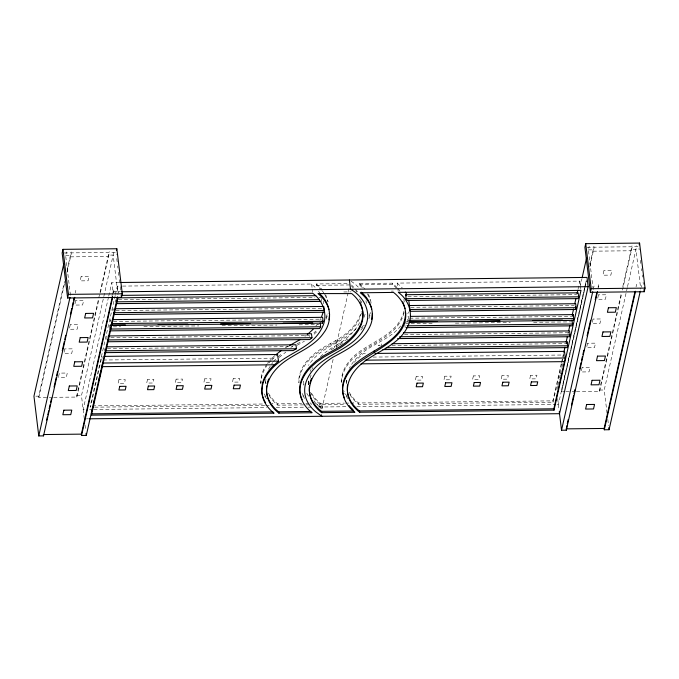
<?xml version="1.0" encoding="UTF-8"?>
<svg xmlns="http://www.w3.org/2000/svg" width="679" height="679" viewBox="0 0 679 679"><rect width="100%" height="100%" fill="white"/><g stroke="black" fill="none" stroke-linecap="round" stroke-linejoin="round"><path stroke-width="0.51" stroke-dasharray="3.4 2.55" d="M260.872 383.805A77.593 43.159 -6.9 0 1 260.77 381.87L261.398 375.979A77.593 43.159 -6.9 0 1 266.813 364.25M70.455 295.314L65.642 255.584L66.457 251.96M52.589 397.325L38.864 397.47L38.703 396.146L64.564 281.386M67.128 270.013L71.21 251.909M38.864 397.47L64.497 283.737M67.06 272.364L71.371 253.233M75.25 293.031L75.87 290.306M58.547 376.743L59.362 373.119L67.28 373.034L66.262 377.566L58.343 377.651M53.649 397.308L76.88 397.062L76.719 395.738L99.788 293.379M100.025 292.343L109.226 251.493M76.88 397.062L99.015 298.836M100.416 292.632L109.387 252.817M84.289 418.858L81.472 395.679L113.979 251.442M108.521 297.037L83.161 409.59L85.282 409.564M108.759 296.002L111.78 282.583L119.207 282.498M111.976 295.985L112.909 291.851L111.78 282.583M113.274 292.615L113.885 289.899M113.639 293.039L114.047 291.223M115.209 295.433L90.315 405.889L90.477 407.213L101.926 356.416L102.156 358.3M115.438 294.397L117.297 286.139L121.524 286.097M106.993 335.961L106.824 339.763M109.446 325.08L109.277 328.882M110.261 321.447L110.669 319.631L111.033 322.618M112.714 310.566L113.121 308.75L113.486 311.729M118.392 292.98L118.8 291.172M333.117 359.378L322.007 408.673L320.098 407.307A77.593 43.159 -6.9 0 1 315.905 403.224M348.14 292.742L336.317 345.17L338.863 343.752A77.593 43.159 -6.9 0 0 359.794 322.084M348.369 291.715L349.065 288.626M349.897 394.465A77.593 43.159 -6.9 0 0 357.714 403.581L358.716 404.294L553.037 402.18L552.876 400.856L561.253 363.698M561.491 362.662L563.578 353.369M568 333.762L568.467 331.692M578.007 289.373L579.866 281.114L397.164 283.101L397.665 287.217M553.037 402.18L562.747 359.115M562.976 358.088L563.672 355.007L372.949 357.086M556.941 389.483L557.646 386.376M557.875 385.341L559.275 379.137M559.504 378.11L560.209 375.003M560.438 373.968L561.839 367.763M562.068 366.736L562.772 363.63M580.01 287.124L581.878 278.848M593.217 289.627L588.396 249.897L589.219 246.273M584.534 288.1L561.465 390.459L561.626 391.783L564.792 391.749M584.763 287.073L586.164 280.868M589.89 264.326L593.972 246.222M586.325 280.512L558.401 404.421L556.279 404.438M561.626 391.783L586.554 281.157M589.813 266.686L594.133 247.546M593.624 287.811L594.04 286.003M598.012 287.344L598.632 284.628M598.377 287.76L598.793 285.952M576.412 391.622L599.642 391.376L599.481 390.052L621.149 293.897M622.779 286.657L631.988 245.806M599.642 391.376L621.548 294.185M622.473 290.052L632.149 247.131M607.043 413.172L604.234 390.001L627.303 287.641M627.532 286.606L636.741 245.756M636.036 286.937L636.647 284.212M641.154 287.302L641.562 285.486M325.962 317.814L327.677 312.815M326.124 319.138L328.152 313.231M363.978 317.399L365.692 312.399M369.206 315.981L370.759 311.44M368.892 318.672L370.921 312.764M404.03 311.075C397.622 336.283 368.68 341.384 352.274 357.757A77.593 43.159 -6.9 0 0 341.766 383.898M404.183 312.399C397.775 337.607 368.841 342.708 352.435 359.081A77.593 43.159 -6.9 0 0 341.715 382.311L341.562 380.987M407.841 313.749L408.469 311.933M319.885 320.14L320.768 318.621M315.828 326.09L317.161 324.477M361.347 327.974L364.02 324.766M360.838 330.104L364.844 325.292M400.703 325.954C389.194 340.468 369.554 344.346 357.027 357.706A77.593 43.159 -6.9 0 0 349.371 368.298M275.029 355.431L271.481 358.639A77.593 43.159 -6.9 0 0 270.021 360.209M271.642 359.963L277.533 354.642M278.229 356.789L282.328 353.122M279.162 357.409L285.876 352.062M313.893 332.871L315.922 331.038M314.054 334.195L318.069 330.571M355.923 328.831C344.066 341.444 326.107 345.56 314.258 358.173A77.593 43.159 -6.9 0 0 308.478 365.429M304.939 336.249L306.492 335.163M285.239 347.903L287.896 346.426M290.875 347.359L292.649 346.375M297.071 343.913L301.934 341.206M297.232 345.238L304.421 341.24M347.801 339.016L331.878 347.886A77.593 43.159 -6.9 0 0 324.893 352.8M339.101 345.28L332.039 349.21A77.593 43.159 -6.9 0 0 328.806 351.34M342.488 343.387L340.001 344.771L339.839 343.447M64.259 252.953L116.007 252.384L116.262 254.481M587.021 247.266L638.769 246.698L639.151 249.838M65.642 255.584L70.387 255.533L70.548 256.857L108.572 256.441L108.411 255.117L113.164 255.066L117.985 294.796M588.396 249.897L593.149 249.847L593.31 251.171L631.334 250.763L631.173 249.439L635.926 249.38L640.747 289.11M122.585 286.088L311.627 284.026L316.737 288.855M321.651 290.128L316.541 285.299L316.38 283.975L349.643 283.618M362.365 287.607L359.31 284.832L359.149 283.508L392.411 283.151L397.529 287.972M316.541 285.299L349.804 284.942M359.31 284.832L392.572 284.476L396.324 287.93M112.909 291.851L120.336 291.775M391.299 291.121L393.379 291.096M343.795 291.97L351.077 291.894M118.341 299.643L314.929 297.504M319.155 297.461L321.269 297.436M407.867 296.494L576.675 294.661M115.888 310.532L322.016 308.283M410.727 307.324L574.222 305.542M113.435 321.413L321.999 319.147M409.658 318.196L571.769 316.431M407.867 321.829L405.753 321.854L406.237 325.827M113.257 326.845L120.65 326.769M143.88 326.514L198.786 325.92M222.016 325.665L276.913 325.063M299.091 324.825L319.147 324.604M405.753 323.662L409.972 323.62M411.033 323.611L432.158 323.374M455.397 323.128L510.328 322.525M533.567 322.279L571.599 321.863M110.813 337.735L309.463 335.57L309.819 338.549M404.497 334.535L569.146 332.744M107.307 348.633L292.641 346.613M380.299 345.662L378.186 345.687L381.496 343.837L381.742 345.823M391.953 345.535L566.693 343.633M365.395 353.547L363.273 353.572L357.188 359.03A77.593 43.159 -6.9 0 0 354.362 362.213M103.225 360.014L273.637 358.164M35.851 396.18L38.703 396.146M76.719 395.738L81.472 395.679M599.481 390.052L604.234 390.001M565.845 391.741L571.132 391.681M572.185 391.673L575.351 391.639M92.429 405.864L263.511 404.005M268.451 393.133A77.593 43.159 -6.9 0 0 276.76 403.131L277.762 403.852L301.68 403.589M305.83 403.547L308.953 403.513M311.712 393.557A77.593 43.159 -6.9 0 0 319.537 402.672L320.539 403.385L344.448 403.122M345.484 403.114L349.643 403.071M350.687 403.054L353.801 403.02L352.8 402.308M349.244 392.25A77.593 43.159 -6.9 0 0 357.553 402.257L358.554 402.97L552.876 400.856M94.704 407.171L264.725 405.321M265.778 405.304L270.004 405.261M269.105 395.348A77.593 43.159 -6.9 0 0 276.922 404.463L277.923 405.176L304.956 404.879M305.991 404.871L309.115 404.837M310.515 392.173A77.593 43.159 -6.9 0 0 319.69 403.997L320.7 404.709L345.653 404.438M89.526 409.522L92.709 409.479M93.77 409.471L266.677 407.595M276.226 407.485L303.81 407.188M308.045 407.145L311.228 407.103M318.655 407.027L347.3 406.713M356.848 406.611L555.218 404.455M86.403 418.833L88.525 418.807M397.164 283.101L402.282 287.921M359.149 283.508L364.954 289.016M351.068 281.182L355.397 284.28L360.201 289.067M316.38 283.975L322.177 289.483M314.784 402.723L320.777 407.001L321.031 409.064M310.031 402.774L311.033 403.487L311.194 404.811M272.007 403.19L273.009 403.903M398.217 288.66L399.956 291.249M367.432 293.795L370.428 300.186M322.338 290.807L324.087 293.396M324.664 294.262L328.008 301.569M318.587 291.266L319.75 292.988M368.459 294.236L370.624 299.779L371.09 303.292M325.691 294.703L328.084 302.002M403.886 299.414L404.243 302.053M365.989 300.704L366.337 303.343M323.212 301.17L323.569 303.81M640.424 260.312L640.806 263.452M641.434 268.689L641.689 270.785M642.198 274.97L642.453 277.066M643.089 282.303L643.344 284.399M607.798 419.376L608.554 425.589M579.866 281.114L580.868 289.347M557.688 398.573L559.029 409.658M408.529 319.376L408.164 316.397L407.544 318.213L408.028 322.186M404.811 324.672L405.176 327.651M397.792 288.244L398.166 291.342M392.411 283.151L392.572 284.476M358.554 402.97L358.716 404.294M346.307 380.936L346.468 382.26A77.593 43.159 -6.9 0 1 346.613 379.323M335.757 340.535L336.725 348.48M334.424 346.468L334.586 347.792M330.334 343.549L330.495 344.873M321.396 298.429L321.753 301.408M311.627 284.026L312.128 288.151M312.247 289.178L312.62 292.267M321.761 404.701L322.364 409.666M320.539 403.385L320.7 404.709M321.651 414.215L321.905 416.269M319.69 403.997L320.098 407.307M308.291 381.352L308.852 385.986M303.912 384.492L303.538 381.403A77.593 43.159 -6.9 0 0 303.895 385.273M277.762 403.852L277.923 405.176M265.684 383.143L265.523 381.819A77.593 43.159 -6.9 0 0 265.625 383.754M260.77 381.87L260.931 383.194L261.559 377.303A77.593 43.159 -6.9 0 1 266.966 365.574M116.771 258.665L117.153 261.814M117.662 265.998L117.917 268.095M118.426 272.279L118.808 275.419M119.309 279.612L119.691 282.753M120.2 286.945L120.582 290.086M117.297 286.139L118.053 292.318M115.167 299.677L115.413 301.663M104.133 348.666L104.371 350.653M85.036 425.062L85.664 430.24M265.693 382.167A77.593 43.159 -6.9 0 1 265.947 379.221M266.694 398.879A77.593 43.159 -6.9 0 1 263.859 394.507M268.816 363.138A77.593 43.159 -6.9 0 1 270.904 360.744M304.718 398.463A77.593 43.159 -6.9 0 1 301.883 394.092M361.415 312.866A77.593 43.159 -6.9 0 1 338.465 340.442L322.533 349.312L315.548 354.226L309.666 359.547A77.593 43.159 -6.9 0 0 298.947 382.778L298.785 381.454A77.593 43.159 -6.9 0 1 309.505 358.223L315.387 352.902L322.372 347.988L338.303 339.118A77.593 43.159 -6.9 0 0 361.253 311.542M351.569 286.309A77.593 43.159 -6.9 0 1 353.012 287.65M355.609 290.451A77.593 43.159 -6.9 0 1 356.925 292.14M361.279 301.204A77.593 43.159 -6.9 0 1 361.695 303.106M359.522 298.972A77.593 43.159 -6.9 0 1 360.77 301.705M308.665 396.239A77.593 43.159 -6.9 0 1 306.475 392.717M265.896 396.697A77.593 43.159 -6.9 0 1 263.698 393.183M267.399 363.435A77.593 43.159 -6.9 0 1 269.325 361.016M268.578 369.181A77.593 43.159 -6.9 0 1 270.463 365.845M271.558 364.199A77.593 43.159 -6.9 0 1 272.771 362.569M273.408 361.763A77.593 43.159 -6.9 0 1 276.234 358.58M303.912 396.29A77.593 43.159 -6.9 0 1 301.722 392.768M351.408 284.985A77.593 43.159 -6.9 0 1 354.2 287.709M355.448 289.127A77.593 43.159 -6.9 0 1 358.461 293.447M315.294 402.511A77.593 43.159 -6.9 0 1 313.978 400.822M310.006 378.118A77.593 43.159 -6.9 0 1 311.084 375.164M348.166 398.845A77.593 43.159 -6.9 0 1 344.652 393.625M308.555 384.62A77.593 43.159 -6.9 0 1 308.597 379.739M311.941 369.198A77.593 43.159 -6.9 0 1 312.883 367.534M347.325 396.672A77.593 43.159 -6.9 0 1 343.616 390.484M308.504 384.255A77.593 43.159 -6.9 0 1 308.351 379.4M310.125 371.515A77.593 43.159 -6.9 0 1 310.948 369.554M320.369 356.755A77.593 43.159 -6.9 0 1 324.095 353.445M346.519 383.847A77.593 43.159 -6.9 0 1 346.366 378.984M64.819 348.921L63.792 353.462L71.711 353.377L72.738 348.836L64.819 348.921M70.268 324.732L69.25 329.273L77.168 329.179L78.187 324.647L70.268 324.732M75.717 300.542L74.698 305.075L82.617 304.99L83.636 300.457L75.717 300.542M81.174 276.353L80.147 280.885L88.066 280.8L89.093 276.268L81.174 276.353M118.927 379.756L118.112 383.389L124.444 383.312L125.259 379.688L118.927 379.756M147.521 379.442L146.698 383.075L153.038 383.007L153.853 379.374L147.521 379.442M176.116 379.137L175.292 382.761L181.632 382.693L182.447 379.069L176.116 379.137M204.71 378.823L203.887 382.455L210.227 382.379L211.042 378.755L204.71 378.823M233.296 378.509L232.481 382.141L238.821 382.073L239.636 378.441L233.296 378.509M416.202 376.522L415.387 380.155L421.727 380.079L422.542 376.455L416.202 376.522M444.796 376.208L443.981 379.841L450.321 379.773L451.136 376.141L444.796 376.208M473.39 375.903L472.576 379.527L478.907 379.459L479.73 375.835L473.39 375.903M501.985 375.589L501.17 379.221L507.502 379.154L508.325 375.521L501.985 375.589M530.579 375.275L529.764 378.907L536.096 378.84L536.919 375.207L530.579 375.275M582.124 367.432L581.105 371.965L589.024 371.88L590.043 367.347L582.124 367.432M587.573 343.243L586.554 347.775L594.473 347.69L595.5 343.15L587.573 343.243M593.03 319.045L592.003 323.586L599.93 323.501L600.949 318.96L593.03 319.045M598.479 294.856L597.461 299.397L605.379 299.303L606.398 294.771L598.479 294.856M603.928 270.666L602.91 275.199L610.828 275.114L611.855 270.582L603.928 270.666"/><path stroke-width="1.02" d="M328.95 319.851L329.587 313.961M371.727 319.385L372.355 313.494M405.626 313.129C404.132 342.157 370.649 348.717 353.241 365.701A77.593 43.159 -6.9 0 0 344.584 398.429M62.969 249.346L62.145 252.97L67.611 297.996L121.473 297.41L122.288 293.786L116.83 248.76L62.969 249.346L68.426 294.372L67.611 297.996M63.775 263.859L33.95 396.197L38.771 435.926L43.524 435.876L74.741 297.334M38.771 435.926L69.996 297.385M46.622 420.08L47.326 416.974M47.785 414.911L48.718 410.77M49.185 408.707L50.119 404.565M50.586 402.503L51.519 398.369M54.082 386.996L56.179 377.685M56.646 375.623L57.571 371.481M62.239 350.805L64.335 341.503M64.794 339.432L65.727 335.299M70.387 314.615L71.787 308.41M72.254 306.348L73.188 302.214M73.655 300.143L74.121 298.073M116.415 250.568L116.83 248.76M117.518 296.867L86.292 435.409L81.539 435.46L81.378 434.136L112.366 296.63M81.539 435.46L112.765 296.918M91.971 410.761L92.896 406.653M93.362 404.608L94.279 400.508M98.905 379.994L100.984 370.768M101.451 368.714L101.909 366.66L274.435 364.784M102.113 365.752L102.521 363.944M117.959 297.478L91.436 415.158L274.138 413.172L273.136 412.459A77.593 43.159 -6.9 0 1 261.89 391.138L262.527 385.248A77.593 43.159 -6.9 0 1 272.61 367.908C287.735 352.486 312.722 348.115 322.338 327.134C328.322 315.311 323.263 300.695 312.747 293.303L121.592 295.373M585.731 243.659L584.908 247.283L590.374 292.309L644.235 291.724L645.05 288.1L639.584 243.074L585.731 243.659L591.188 288.685L590.374 292.309M563.816 352.342L564.979 347.181M566.142 342.021L567.304 336.852M568.696 330.665L569.859 325.504M572.185 315.175L573.585 308.987M574.748 303.819L575.911 298.658M577.074 293.498L577.77 290.4M566.693 343.633L567.101 341.817L392.106 343.718M572.83 316.414L573.237 314.606L410.286 316.38M582.107 277.813L586.537 258.173M567.101 341.817L567.585 345.789L567.177 347.606L382.905 349.609M397.597 338.592L569.63 336.716L570.037 334.908L569.554 330.936L403.377 332.744M572.007 320.047L572.49 324.019L572.083 325.835L406.229 327.634M573.237 314.606L573.721 318.578L573.305 320.395L409.081 322.177M575.758 309.505L576.174 307.689L575.69 303.717L409.429 305.525L410.158 311.305L575.758 309.505L575.402 306.526M578.627 296.808L578.219 298.616L407.298 300.474L406.101 298.684L405.618 294.711L578.143 292.827L578.627 296.808L406.101 298.684M554.005 410.133L580.986 290.383L398.293 292.369C408.8 299.762 413.867 314.377 407.875 326.2C398.267 347.181 373.28 351.552 358.156 366.974A77.593 43.159 -6.9 0 0 358.673 411.525L359.683 412.246L554.005 410.133L553.843 408.8L565.293 358.003L564.487 351.382L374.927 353.445M120.268 282.489L587.021 277.414L588.141 286.682L559.521 413.689L89.586 418.799M597.503 291.647L566.286 430.189L561.533 430.24L592.75 291.698M566.286 430.189L566.821 425.767M567.288 423.696L568.221 419.563M571.48 405.083L573.577 395.781M574.044 393.71L574.977 389.576M579.637 368.901L581.037 362.696M581.504 360.625L582.429 356.492M582.896 354.421L583.83 350.288M587.089 335.816L590.586 320.301M595.245 299.626L596.646 293.421M639.177 244.89L639.584 243.074M640.28 291.181L609.055 429.722L604.302 429.782L604.14 428.449L634.899 291.978M604.302 429.782L635.527 291.232M321.676 316.499L323.238 311.958M110.745 325.419L322.483 323.119L323.102 321.303L322.627 317.331L112.79 319.614M320.208 322.788L320.692 326.76L319.631 328.577L110.575 330.851M275.81 354.727L280.962 350.788M307.264 334.611L313.155 329.298M109.107 335.944L311.483 333.737L311.967 337.709L309.938 339.542L108.122 341.741M277.533 354.642L278.534 361.118L272.449 366.584A77.593 43.159 -6.9 0 0 262.366 383.924L261.729 389.814A77.593 43.159 -6.9 0 0 264.207 400.228M289.661 345.441L300.279 339.534M106.654 346.825L295.959 344.771L296.434 348.743L293.124 350.585L104.608 352.639M121.397 291.758L588.141 286.682M68.426 294.372L122.288 293.786M591.188 288.685L645.05 288.1M116.635 297.852L315.837 295.688M116.058 301.832L319.495 299.626M116.712 303.64L320.7 301.417M115.243 308.724L323.891 306.458M113.605 312.722L324.375 310.43L324.01 307.451M409.912 309.497L576.174 307.689M114.259 314.521L324.613 312.238M112.213 323.594L323.102 321.303M408.648 320.369L573.721 318.578M110.507 325.063L125.335 324.901M158.165 324.545L187.82 324.223M220.65 323.866L250.305 323.543M283.143 323.187L312.798 322.864M408.928 321.821L437.522 321.507M470.352 321.15L499.999 320.827M532.828 320.471L562.475 320.149M109.93 329.052L320.692 326.76M407.29 325.818L572.49 324.019M107.477 339.933L311.967 337.709M399.625 336.759L570.037 334.908M106.077 350.814L296.434 348.743M386.224 347.767L567.585 345.789M104.04 356.39L277.736 354.497M102.724 363.036L278.534 361.118M365.141 360.176L565.293 358.003M361.041 363.842L564.47 361.635M91.275 413.834L272.924 411.856M266.754 385.842A77.593 43.159 -6.9 0 0 277.728 411.084L278.729 411.797L310.957 411.449M309.522 385.375A77.593 43.159 -6.9 0 0 320.496 410.617L321.498 411.33L353.725 410.982M347.538 384.959A77.593 43.159 -6.9 0 0 358.52 410.201L359.522 410.922L553.843 408.8M319.028 293.32C330.996 302.622 333.033 321.031 323.705 332.897C312.365 349.6 290.952 353.683 277.363 367.857A77.593 43.159 -6.9 0 0 277.889 412.408L278.891 413.121L312.153 412.756L311.152 412.043A77.593 43.159 -6.9 0 1 310.626 367.492L316.516 362.179L323.501 357.256L339.424 348.386A77.593 43.159 -6.9 0 0 351.773 293.6L317.967 293.583C323.06 297.716 327.125 303.165 328.976 309.514M361.118 292.174C371.32 300.101 375.572 314.801 369.86 326.616C362.578 341.613 347.071 349.727 333.007 357.154A77.593 43.159 -6.9 0 0 320.658 411.941L321.659 412.654L354.93 412.297L353.929 411.576A77.593 43.159 -6.9 0 1 353.403 367.025C372.627 349.337 417.916 336.937 402.689 301.816M81.378 434.136L43.363 434.552L43.524 435.876M566.125 428.865L604.14 428.449M321.905 416.269L315.905 411.992A77.593 43.159 -6.9 0 1 315.379 367.441C330.512 352.019 355.499 347.648 365.107 326.667C372.347 312.586 363.52 296.205 350.525 289.271L349.405 279.994M405.295 292.063L406.492 293.854M405.618 294.711L406.407 295.883M405.015 308.682C403.097 302.172 398.887 296.528 393.54 292.42L360.269 292.785C365.625 296.893 369.826 302.537 371.744 309.047M408.758 300.245L409.412 305.134M643.981 289.636L644.235 291.724M608.8 427.66L609.055 429.722M569.384 334.73L569.63 336.716M559.275 411.627L561.533 430.24M374.07 351.035L374.231 352.359M359.522 410.922L359.683 412.246M322.245 321.133L322.483 323.119M321.498 411.33L321.659 412.654M278.729 411.797L278.891 413.121M121.218 295.314L121.473 297.41M86.046 433.346L86.292 435.409M265.684 402.902A77.593 43.159 -6.9 0 1 264.666 401.128M267.119 383.873A77.593 43.159 -6.9 0 1 268.714 378.941M302.231 399.812A77.593 43.159 -6.9 0 1 310.464 366.168L316.355 360.855L323.34 355.932L339.262 347.062A77.593 43.159 -6.9 0 0 359.921 302.282M309.887 383.406A77.593 43.159 -6.9 0 1 311.483 378.475M353.004 409.598A77.593 43.159 -6.9 0 1 348.964 405.465M63.86 410.201L62.841 414.733L70.76 414.648L71.779 410.108L63.86 410.201M69.317 386.003L68.29 390.544L76.209 390.459L77.236 385.918L69.317 386.003M74.766 361.814L73.748 366.346L81.667 366.261L82.685 361.729L74.766 361.814M80.215 337.624L79.197 342.157L87.116 342.072L88.134 337.539L80.215 337.624M85.673 313.435L84.646 317.967L92.565 317.882L93.592 313.342L85.673 313.435M119.733 386.376L118.91 390.009L125.25 389.941L126.065 386.309L119.733 386.376M148.319 386.062L147.504 389.695L153.844 389.627L154.659 385.995L148.319 386.062M176.913 385.757L176.099 389.381L182.439 389.313L183.254 385.689L176.913 385.757M205.508 385.443L204.693 389.075L211.025 389.008L211.848 385.375L205.508 385.443M234.102 385.137L233.287 388.761L239.619 388.694L240.442 385.061L234.102 385.137M417.008 383.143L416.193 386.775L422.525 386.707L423.348 383.075L417.008 383.143M445.602 382.837L444.787 386.461L451.119 386.393L451.942 382.761L445.602 382.837M474.197 382.523L473.382 386.147L479.714 386.079L480.528 382.455L474.197 382.523M502.791 382.209L501.968 385.842L508.308 385.774L509.123 382.141L502.791 382.209M531.385 381.904L530.562 385.528L536.902 385.46L537.717 381.827L531.385 381.904M586.622 404.514L585.604 409.047L593.522 408.962L594.541 404.429L586.622 404.514M592.071 380.316L591.053 384.857L598.971 384.772L599.998 380.232L592.071 380.316M597.528 356.127L596.501 360.668L604.429 360.574L605.447 356.042L597.528 356.127M602.977 331.938L601.959 336.47L609.878 336.385L610.896 331.853L602.977 331.938M608.426 307.748L607.408 312.281L615.327 312.196L616.354 307.663L608.426 307.748"/></g></svg>
